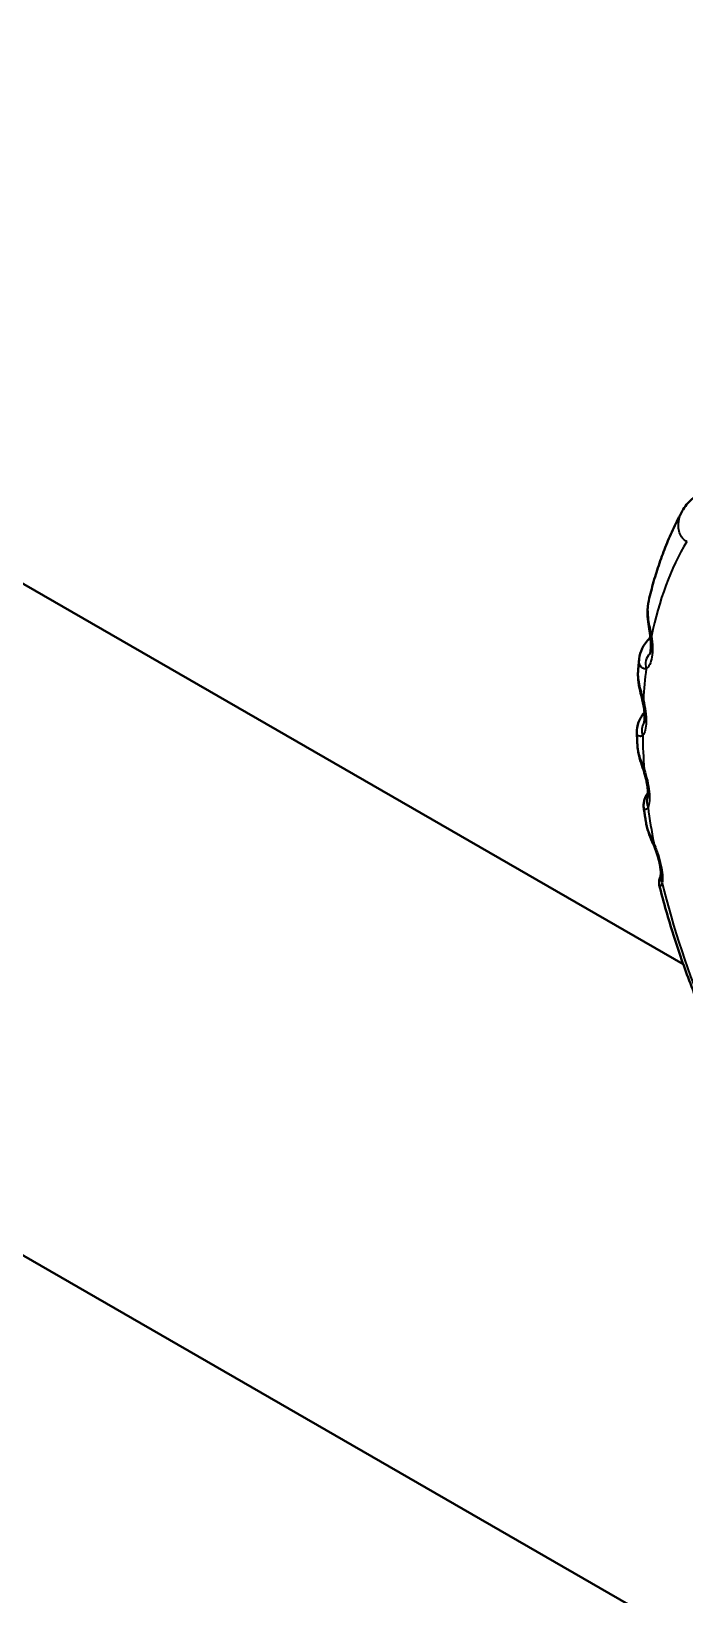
# Model space of a CAD drawing. Header units: millimetres. Extents: x 0 to 3364, y 0 to 2376.
# Drawn here: x 2986.24 to 2996.94, y 2012.46 to 2038.05 of the extents above; entities that cross this region are included whole.
import ezdxf

# ---------------------------------------------------------------- set-up
doc = ezdxf.new("R2010")
doc.units = ezdxf.units.MM
doc.header["$LTSCALE"] = 4
doc.layers.add('가시적인 것(ISO)', color=3, linetype='Continuous', lineweight=40, true_color=0x00ff00)
doc.layers.add('가시적인 좁은 것(ISO)', color=3, linetype='Continuous', lineweight=35, true_color=0x00ff00)

msp = doc.modelspace()

# ---------------------------------------------------------------- linework, layer by layer
at = {"layer": '가시적인 것(ISO)'}
for p, q in [((2996.9144, 2022.7794), (2927.0265, 2063.0251)), ((3041.9314, 1985.8615), (2917.4806, 2057.528))]:
    msp.add_line(p, q, dxfattribs=at)
for points, knots in [([(2996.8979, 2030.1985), (2996.9374, 2030.2708), (2996.9916, 2030.3374), (2997.0911, 2030.4235), (2997.1303, 2030.4513), (2997.172, 2030.4753)], [0, 0, 0, 0, 0.056675229, 0.056675229, 0.08864518, 0.08864518, 0.08864518, 0.08864518]), ([(2996.8976, 2030.198), (2996.8487, 2030.1085), (2996.8023, 2030.017), (2996.7145, 2029.8306), (2996.673, 2029.7356), (2996.595, 2029.5425), (2996.5585, 2029.4443), (2996.4902, 2029.245), (2996.4584, 2029.1438), (2996.3997, 2028.9386), (2996.3728, 2028.8346), (2996.3481, 2028.7293)], [4.2647796, 4.2647796, 4.2647796, 4.2647796, 4.30750514, 4.30750514, 4.35023068, 4.35023068, 4.39295621, 4.39295621, 4.43568175, 4.43568175, 4.47840729, 4.47840729, 4.47840729, 4.47840729]), ([(2996.3702, 2028.1629), (2996.3632, 2028.2085), (2996.3553, 2028.2553), (2996.3401, 2028.3582), (2996.3331, 2028.4149), (2996.3253, 2028.5439), (2996.3275, 2028.6164), (2996.3418, 2028.7002), (2996.3447, 2028.7148), (2996.3481, 2028.7293)], [0, 0, 0, 0, 0.02802272, 0.02802272, 0.06277171, 0.06277171, 0.10980986, 0.10980986, 0.11988478, 0.11988478, 0.11988478, 0.11988478]), ([(2996.3647, 2027.8506), (2996.3647, 2027.8506), (2996.365, 2027.8513), (2996.367, 2027.8559), (2996.3696, 2027.8631), (2996.3752, 2027.8853), (2996.3781, 2027.9013), (2996.3825, 2027.9411), (2996.3839, 2027.9658), (2996.384, 2028.0237), (2996.3824, 2028.0583), (2996.3767, 2028.1164), (2996.3738, 2028.1396), (2996.3702, 2028.1629)], [0.034794616, 0.034794616, 0.034794616, 0.034794616, 0.041518287, 0.041518287, 0.057338422, 0.057338422, 0.07493305, 0.07493305, 0.094173061, 0.094173061, 0.116852383, 0.116852383, 0.131230092, 0.131230092, 0.131230092, 0.131230092]), ([(2996.1917, 2027.7785), (2996.1975, 2027.8362), (2996.2153, 2027.8929), (2996.2705, 2028.0064), (2996.3121, 2028.0646), (2996.3665, 2028.1201), (2996.3707, 2028.1243), (2996.375, 2028.1285)], [0, 0, 0, 0, 0.043685898, 0.043685898, 0.094379241, 0.094379241, 0.098606388, 0.098606388, 0.098606388, 0.098606388]), ([(2996.1915, 2027.7774), (2996.1902, 2027.7642), (2996.1889, 2027.751), (2996.1864, 2027.7246), (2996.1852, 2027.7113), (2996.1827, 2027.6848), (2996.1816, 2027.6716), (2996.1793, 2027.645), (2996.1782, 2027.6317), (2996.176, 2027.6051), (2996.175, 2027.5918), (2996.174, 2027.5784)], [4.602916465, 4.602916465, 4.602916465, 4.602916465, 4.607940988, 4.607940988, 4.61296551, 4.61296551, 4.617990033, 4.617990033, 4.623014556, 4.623014556, 4.628039079, 4.628039079, 4.628039079, 4.628039079]), ([(2996.2433, 2027.1066), (2996.231, 2027.1563), (2996.2182, 2027.2064), (2996.1933, 2027.3161), (2996.1822, 2027.376), (2996.1715, 2027.4829), (2996.1704, 2027.5313), (2996.174, 2027.5784)], [0, 0, 0, 0, 0.03075765, 0.03075765, 0.06916731, 0.06916731, 0.10147789, 0.10147789, 0.10147789, 0.10147789]), ([(2996.2697, 2026.7263), (2996.2697, 2026.7263), (2996.2707, 2026.7288), (2996.2736, 2026.7396), (2996.2758, 2026.7496), (2996.2796, 2026.7774), (2996.2811, 2026.7969), (2996.2817, 2026.8444), (2996.2806, 2026.874), (2996.2747, 2026.9401), (2996.2695, 2026.9778), (2996.2573, 2027.0458), (2996.2508, 2027.0763), (2996.2433, 2027.1066)], [0.01984627, 0.01984627, 0.01984627, 0.01984627, 0.03191233, 0.03191233, 0.04759154, 0.04759154, 0.066352, 0.066352, 0.08783402, 0.08783402, 0.11176015, 0.11176015, 0.13047507, 0.13047507, 0.13047507, 0.13047507]), ([(2996.1536, 2026.5854), (2996.1523, 2026.627), (2996.1585, 2026.6672), (2996.1838, 2026.7533), (2996.2056, 2026.7982), (2996.2467, 2026.8618), (2996.2617, 2026.8822), (2996.2781, 2026.902)], [0, 0, 0, 0, 0.031287892, 0.031287892, 0.070809914, 0.070809914, 0.089943511, 0.089943511, 0.089943511, 0.089943511]), ([(2996.1534, 2026.5851), (2996.1539, 2026.5696), (2996.1544, 2026.5541), (2996.1556, 2026.5231), (2996.1562, 2026.5076), (2996.1574, 2026.4765), (2996.1581, 2026.461), (2996.1595, 2026.4298), (2996.1603, 2026.4143), (2996.1619, 2026.3831), (2996.1627, 2026.3675), (2996.1635, 2026.3519)], [4.749895757, 4.749895757, 4.749895757, 4.749895757, 4.755476299, 4.755476299, 4.761056841, 4.761056841, 4.766637382, 4.766637382, 4.772217924, 4.772217924, 4.777798466, 4.777798466, 4.777798466, 4.777798466]), ([(2996.2613, 2025.9589), (2996.2435, 2026.0114), (2996.2256, 2026.0633), (2996.1911, 2026.1772), (2996.1759, 2026.2395), (2996.1661, 2026.3177), (2996.1645, 2026.3348), (2996.1635, 2026.3519)], [0, 0, 0, 0, 0.033373096, 0.033373096, 0.075651288, 0.075651288, 0.087462961, 0.087462961, 0.087462961, 0.087462961]), ([(2996.3296, 2025.5118), (2996.3297, 2025.5122), (2996.3299, 2025.5129), (2996.3313, 2025.5188), (2996.3327, 2025.5263), (2996.335, 2025.5485), (2996.3358, 2025.5647), (2996.3355, 2025.6063), (2996.3338, 2025.6335), (2996.3267, 2025.6961), (2996.3207, 2025.7328), (2996.3043, 2025.8119), (2996.2933, 2025.8553), (2996.2746, 2025.9184), (2996.2681, 2025.9388), (2996.2613, 2025.9589)], [0.00606408, 0.00606408, 0.00606408, 0.00606408, 0.01377175, 0.01377175, 0.02818683, 0.02818683, 0.04580086, 0.04580086, 0.06740561, 0.06740561, 0.09160525, 0.09160525, 0.11833636, 0.11833636, 0.13112507, 0.13112507, 0.13112507, 0.13112507]), ([(2996.2674, 2025.3369), (2996.2636, 2025.3622), (2996.2637, 2025.3868), (2996.2686, 2025.4335), (2996.2738, 2025.4558), (2996.2919, 2025.5123), (2996.308, 2025.545), (2996.3299, 2025.5808), (2996.3327, 2025.5852), (2996.3356, 2025.5896)], [0, 0, 0, 0, 0.017196319, 0.017196319, 0.03602134, 0.03602134, 0.067724881, 0.067724881, 0.072192169, 0.072192169, 0.072192169, 0.072192169]), ([(2996.2672, 2025.3371), (2996.2698, 2025.3195), (2996.2724, 2025.3019), (2996.2778, 2025.2667), (2996.2805, 2025.2491), (2996.2861, 2025.2138), (2996.2889, 2025.1961), (2996.2946, 2025.1608), (2996.2974, 2025.1432), (2996.3033, 2025.1079), (2996.3063, 2025.0902), (2996.3093, 2025.0725)], [4.896911029, 4.896911029, 4.896911029, 4.896911029, 4.903025968, 4.903025968, 4.909140907, 4.909140907, 4.915255846, 4.915255846, 4.921370785, 4.921370785, 4.927485725, 4.927485725, 4.927485725, 4.927485725]), ([(2996.4239, 2024.7443), (2996.4005, 2024.7981), (2996.3777, 2024.8502), (2996.3365, 2024.9587), (2996.319, 2025.0156), (2996.3093, 2025.0727)], [0, 0, 0, 0, 0.035968806, 0.035968806, 0.077123488, 0.077123488, 0.077123488, 0.077123488]), ([(2996.5438, 2024.2374), (2996.5444, 2024.2412), (2996.5452, 2024.2491), (2996.5459, 2024.2717), (2996.5457, 2024.2875), (2996.5428, 2024.3285), (2996.5396, 2024.3558), (2996.5288, 2024.4197), (2996.5204, 2024.4581), (2996.4991, 2024.5386), (2996.4858, 2024.5818), (2996.4638, 2024.6444), (2996.4563, 2024.6646), (2996.4446, 2024.6946), (2996.4406, 2024.7046), (2996.4323, 2024.7246), (2996.4281, 2024.7345), (2996.4239, 2024.7443)], [0, 0, 0, 0, 0.01509847, 0.01509847, 0.03218864, 0.03218864, 0.054146, 0.054146, 0.07979139, 0.07979139, 0.10673293, 0.10673293, 0.1196028, 0.1196028, 0.12614862, 0.12614862, 0.13272654, 0.13272654, 0.13272654, 0.13272654]), ([(2996.5263, 2024.0529), (2996.5197, 2024.079), (2996.5173, 2024.1065), (2996.5203, 2024.1466), (2996.5223, 2024.1598), (2996.5267, 2024.1783), (2996.5283, 2024.1838), (2996.5318, 2024.1951), (2996.5339, 2024.2009), (2996.5367, 2024.2083), (2996.5376, 2024.2106), (2996.5385, 2024.2126)], [0, 0, 0, 0, 0.016148406, 0.016148406, 0.024148895, 0.024148895, 0.0276168, 0.0276168, 0.031462639, 0.031462639, 0.03352697, 0.03352697, 0.03352697, 0.03352697]), ([(2996.5262, 2024.053), (2996.5599, 2023.9206), (2996.5957, 2023.788), (2996.6716, 2023.5227), (2996.7116, 2023.39), (2996.7959, 2023.1245), (2996.84, 2022.9918), (2996.9325, 2022.7268), (2996.9807, 2022.5943), (2997.0812, 2022.33), (2997.1334, 2022.1981), (2997.1875, 2022.0666)], [5.04410563, 5.04410563, 5.04410563, 5.04410563, 5.08927476, 5.08927476, 5.13444389, 5.13444389, 5.17961302, 5.17961302, 5.22478215, 5.22478215, 5.26995128, 5.26995128, 5.26995128, 5.26995128]), ([(2996.5376, 2024.2095), (2996.5376, 2024.2096), (2996.5376, 2024.2097), (2996.5385, 2024.2124), (2996.5404, 2024.2189), (2996.5428, 2024.2317), (2996.5433, 2024.2344), (2996.5438, 2024.2374)], [0.050420655, 0.050420655, 0.050420655, 0.050420655, 0.055481433, 0.055481433, 0.07840793, 0.07840793, 0.083935064, 0.083935064, 0.083935064, 0.083935064])]:
    msp.add_open_spline(points, degree=3, knots=knots, dxfattribs=at)
for points in [[(2996.8976, 2030.198), (2996.8977, 2030.1982), (2996.8978, 2030.1983), (2996.8979, 2030.1984)], [(2996.1916, 2027.7774), (2996.1916, 2027.7778), (2996.1917, 2027.7781), (2996.1917, 2027.7785)], [(2996.174, 2027.5784), (2996.174, 2027.5784), (2996.174, 2027.5784), (2996.174, 2027.5784)], [(2996.1535, 2026.5851), (2996.1535, 2026.5852), (2996.1535, 2026.5853), (2996.1535, 2026.5853)], [(2996.1635, 2026.3519), (2996.1635, 2026.3519), (2996.1635, 2026.3519), (2996.1635, 2026.3519)]]:
    msp.add_open_spline(points, degree=3, dxfattribs=at)
at = {"layer": '가시적인 좁은 것(ISO)'}
for centre, major_axis, ratio, start_param, end_param in [((3002.8444, 2022.846), (-4.6549, 8.0834), 0.5780931, 0.314706, 0.5772124), ((2996.6173, 2028.2009), (-0.2471, -0.038), 0.148153, 0.0000001, 0.4165566), ((2996.5307, 2027.6712), (-0.1263, 0.2158), 0.9176017, 0.1945195, 1.3013562), ((3002.8444, 2022.846), (4.6549, -8.0834), 0.5780931, 3.7966379, 3.8671581), ((2996.486, 2027.1665), (-0.2427, -0.0599), 0.0340088, 0, 0.3777485), ((2996.4744, 2026.5851), (-0.1931, 0.1587), 0.9084966, 0.0742724, 1.0086786), ((3002.8444, 2022.846), (4.6549, -8.0834), 0.5780931, 3.9449908, 4.0155111), ((2996.498, 2026.0393), (-0.2367, -0.0803), 0.0835002, 5.933953, 6.2831915), ((2996.5617, 2025.419), (-0.2314, 0.0947), 0.882051, 0.0074711, 0.7707831), ((3002.8444, 2022.846), (4.6549, -8.0834), 0.5780931, 4.0933438, 4.1638641), ((2996.6531, 2024.844), (-0.2292, -0.0997), 0.2017925, 5.9526694, 6.2831994), ((2996.7907, 2024.1985), (-0.247, 0.0389), 0.8388459, 0.0000015, 0.6007248), ((3002.8444, 2022.846), (4.6549, -8.0834), 0.5780931, 4.2416968, 4.5042033)]:
    msp.add_ellipse(centre, major_axis=major_axis, ratio=ratio, start_param=start_param, end_param=end_param, dxfattribs=at)
for points, knots in [([(2996.9716, 2029.6994), (2996.9458, 2029.7119), (2996.9216, 2029.7312), (2996.8814, 2029.7798), (2996.8654, 2029.8086), (2996.8313, 2029.9055), (2996.8283, 2029.9819), (2996.8549, 2030.1051), (2996.873, 2030.1528), (2996.8976, 2030.198)], [0.0041747233, 0.0041747233, 0.0041747233, 0.0041747233, 0.0044943809, 0.0044943809, 0.0048140386, 0.0048140386, 0.0054533538, 0.0054533538, 0.0058606809, 0.0058606809, 0.0058606809, 0.0058606809]), ([(2996.3481, 2028.7293), (2996.3478, 2028.728), (2996.3475, 2028.7267), (2996.3472, 2028.7254), (2996.3462, 2028.7211), (2996.3453, 2028.7167), (2996.3444, 2028.7124), (2996.336, 2028.6709), (2996.3317, 2028.6275), (2996.3312, 2028.5818), (2996.3307, 2028.5426), (2996.333, 2028.501), (2996.3376, 2028.4586), (2996.3382, 2028.4525), (2996.3389, 2028.4464), (2996.3397, 2028.4403), (2996.3404, 2028.4342), (2996.3412, 2028.428), (2996.342, 2028.4219), (2996.3537, 2028.3357), (2996.3742, 2028.2433), (2996.3936, 2028.1513)], [0.0012719342, 0.0012719342, 0.0012719342, 0.0012719342, 0.001282382, 0.001282382, 0.001282382, 0.0013167634, 0.0013167634, 0.0013167634, 0.0016433523, 0.0016433523, 0.0016433523, 0.001923573, 0.001923573, 0.001923573, 0.0019635845, 0.0019635845, 0.0019635845, 0.0020037218, 0.0020037218, 0.0020037218, 0.002564764, 0.002564764, 0.002564764, 0.002564764]), ([(2996.3936, 2028.1513), (2996.4035, 2028.0873), (2996.409, 2028.0257), (2996.4102, 2027.9666), (2996.4114, 2027.9074), (2996.4082, 2027.8533), (2996.4003, 2027.8052), (2996.3847, 2027.7092), (2996.3511, 2027.6432), (2996.3062, 2027.6169)], [0, 0, 0, 0, 0.0003876456, 0.0003876456, 0.0003876456, 0.0007752912, 0.0007752912, 0.0007752912, 0.0015505823, 0.0015505823, 0.0015505823, 0.0015505823]), ([(2996.3062, 2027.6169), (2996.286, 2027.6134), (2996.2663, 2027.6168), (2996.2326, 2027.6352), (2996.2187, 2027.6499), (2996.1934, 2027.6977), (2996.1875, 2027.7356), (2996.1916, 2027.7774)], [0.0041747233, 0.0041747233, 0.0041747233, 0.0041747233, 0.0044943809, 0.0044943809, 0.0048140386, 0.0048140386, 0.0052942652, 0.0052942652, 0.0052942652, 0.0052942652]), ([(2996.174, 2027.5784), (2996.1724, 2027.5577), (2996.1719, 2027.5364), (2996.1726, 2027.5146), (2996.1737, 2027.4783), (2996.1779, 2027.4398), (2996.1846, 2027.4001), (2996.1856, 2027.3945), (2996.1866, 2027.3888), (2996.1877, 2027.3831), (2996.1887, 2027.3773), (2996.1899, 2027.3716), (2996.191, 2027.3658), (2996.2074, 2027.285), (2996.2341, 2027.1973), (2996.2611, 2027.1077)], [0.0014744384, 0.0014744384, 0.0014744384, 0.0014744384, 0.0016433523, 0.0016433523, 0.0016433523, 0.001923573, 0.001923573, 0.001923573, 0.0019635845, 0.0019635845, 0.0019635845, 0.0020037218, 0.0020037218, 0.0020037218, 0.002564764, 0.002564764, 0.002564764, 0.002564764]), ([(2996.2611, 2027.1077), (2996.2768, 2027.0442), (2996.2886, 2026.9817), (2996.2965, 2026.9204), (2996.3043, 2026.8591), (2996.3078, 2026.8015), (2996.3068, 2026.7488), (2996.3047, 2026.6435), (2996.2842, 2026.5635), (2996.2494, 2026.5212)], [0, 0, 0, 0, 0.0003876456, 0.0003876456, 0.0003876456, 0.0007752912, 0.0007752912, 0.0007752912, 0.0015505823, 0.0015505823, 0.0015505823, 0.0015505823]), ([(2996.2494, 2026.5212), (2996.2329, 2026.5109), (2996.2162, 2026.5074), (2996.1877, 2026.5124), (2996.1759, 2026.5207), (2996.1589, 2026.5467), (2996.1542, 2026.5644), (2996.1535, 2026.5851)], [0.00417472332, 0.00417472332, 0.00417472332, 0.00417472332, 0.00449438095, 0.00449438095, 0.00481403857, 0.00481403857, 0.0051360855, 0.0051360855, 0.0051360855, 0.0051360855]), ([(2996.1635, 2026.3519), (2996.1636, 2026.3501), (2996.1637, 2026.3484), (2996.1638, 2026.3467), (2996.166, 2026.3139), (2996.1715, 2026.2789), (2996.1799, 2026.2427), (2996.1811, 2026.2376), (2996.1824, 2026.2324), (2996.1837, 2026.2272), (2996.185, 2026.2219), (2996.1864, 2026.2167), (2996.1878, 2026.2114), (2996.2078, 2026.1373), (2996.2396, 2026.056), (2996.2733, 2025.9705)], [0.00162859396, 0.00162859396, 0.00162859396, 0.00162859396, 0.0016433523, 0.0016433523, 0.0016433523, 0.00192357296, 0.00192357296, 0.00192357296, 0.00196358451, 0.00196358451, 0.00196358451, 0.00200372184, 0.00200372184, 0.00200372184, 0.00256476395, 0.00256476395, 0.00256476395, 0.00256476395]), ([(2996.2733, 2025.9705), (2996.2943, 2025.9087), (2996.3119, 2025.8467), (2996.3261, 2025.7845), (2996.3403, 2025.7223), (2996.3505, 2025.6625), (2996.3563, 2025.6063), (2996.3678, 2025.4939), (2996.3609, 2025.4019), (2996.3375, 2025.3448)], [0, 0, 0, 0, 0.0003876456, 0.0003876456, 0.0003876456, 0.0007752912, 0.0007752912, 0.0007752912, 0.0015505823, 0.0015505823, 0.0015505823, 0.0015505823]), ([(2996.3375, 2025.3448), (2996.3251, 2025.328), (2996.3122, 2025.3178), (2996.2902, 2025.3096), (2996.281, 2025.3116), (2996.2711, 2025.3228), (2996.2685, 2025.329), (2996.2673, 2025.3368)], [0.00417472332, 0.00417472332, 0.00417472332, 0.00417472332, 0.00449438095, 0.00449438095, 0.00481403857, 0.00481403857, 0.00501516344, 0.00501516344, 0.00501516344, 0.00501516344]), ([(2996.3093, 2025.0725), (2996.3127, 2025.0529), (2996.3175, 2025.0327), (2996.3236, 2025.0119), (2996.3249, 2025.0073), (2996.3263, 2025.0027), (2996.3278, 2024.998), (2996.3293, 2024.9934), (2996.3308, 2024.9887), (2996.3325, 2024.9839), (2996.355, 2024.9179), (2996.3905, 2024.8444), (2996.4298, 2024.7647)], [0.0017422514, 0.0017422514, 0.0017422514, 0.0017422514, 0.00192357296, 0.00192357296, 0.00192357296, 0.00196358451, 0.00196358451, 0.00196358451, 0.00200372184, 0.00200372184, 0.00200372184, 0.00256476395, 0.00256476395, 0.00256476395, 0.00256476395]), ([(2996.4298, 2024.7647), (2996.4554, 2024.7059), (2996.4782, 2024.6456), (2996.4984, 2024.5837), (2996.5186, 2024.5219), (2996.5351, 2024.4612), (2996.5476, 2024.4028), (2996.5726, 2024.2858), (2996.5797, 2024.1839), (2996.5686, 2024.1135)], [0, 0, 0, 0, 0.0003876456, 0.0003876456, 0.0003876456, 0.0007752912, 0.0007752912, 0.0007752912, 0.0015505823, 0.0015505823, 0.0015505823, 0.0015505823]), ([(2996.5686, 2024.1135), (2996.5608, 2024.0908), (2996.5521, 2024.0741), (2996.5377, 2024.0534), (2996.5318, 2024.0492), (2996.5275, 2024.0503), (2996.5267, 2024.0513), (2996.5263, 2024.0528)], [0.00417472332, 0.00417472332, 0.00417472332, 0.00417472332, 0.00449438095, 0.00449438095, 0.00481403857, 0.00481403857, 0.00492783074, 0.00492783074, 0.00492783074, 0.00492783074])]:
    msp.add_open_spline(points, degree=3, knots=knots, dxfattribs=at)

doc.saveas('drawing.dxf')
